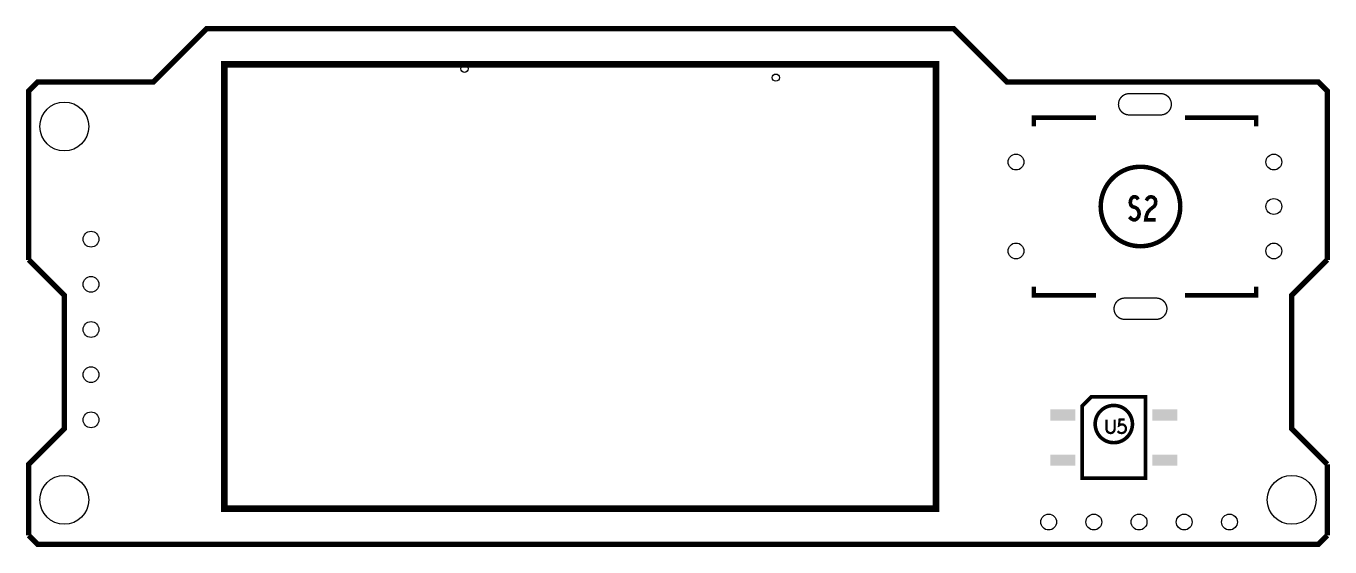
# Model space of a CAD drawing. Extents: x -0.2 to 73.2, y -0.2 to 29.1.
import ezdxf

# ---------------------------------------------------------------- set-up
doc = ezdxf.new("R2010")
doc.units = 0
doc.layers.get('0').update_dxf_attribs({"linetype": 'CONTINUOUS'})
for name, color, linetype in [('BOARD_ART', 7, 'CONTINUOUS'), ('MONITORPIPRO-1-2_DRL', 4, 'CONTINUOUS'), ('MONITORPIPRO_ROU', 1, 'CONTINUOUS'), ('PASTETOP_ART', 5, 'CONTINUOUS'), ('SILK_TOP_ART', 9, 'CONTINUOUS')]:
    doc.layers.add(name, color=color, linetype=linetype)

# ---------------------------------------------------------------- blocks, each defined once
blk = doc.blocks.new('RECTANGLE_49')
blk.add_solid([(0.6985, 0.3175), (0.6985, -0.3175), (-0.6985, 0.3175), (-0.6985, -0.3175)])
blk = doc.blocks.new('ROUND_65')
blk.add_circle((0, 0), 0.203)
blk = doc.blocks.new('ROUND_53')
blk.add_circle((0, 0), 0.445)
blk = doc.blocks.new('ROUND_7')
blk.add_circle((0, 0), 1.375)

msp = doc.modelspace()

# ---------------------------------------------------------------- linework, layer by layer
at = {"layer": 'BOARD_ART', "const_width": 0.3}
for points in [[(73, 16), (73, 25.5), (72.5, 26), (55, 26), (52, 29), (10, 29), (7, 26), (0.5, 26), (0, 25.5), (0, 16)], [(0, 3.75), (0, 0.5), (0, 4.5), (2, 6.5), (2, 14), (0, 16)], [(73, 4.5), (71, 6.5), (71, 14), (73, 16)], [(73, 0.75), (73, 0.5), (73, 4.5), (73, 1.5), (73, 0.5)], [(0, 0.5), (0.5, 0), (72.5, 0), (73, 0.5)]]:
    msp.add_lwpolyline(points, dxfattribs=at)
at = {"layer": 'MONITORPIPRO_ROU', "const_width": 0.075}
for points in [[(61.8609, 25.3473, 1), (61.8609, 24.1525)], [(63.6389, 24.1525, 1), (63.6389, 25.3473)], [(61.6109, 13.8473, 1), (61.6109, 12.6525)], [(63.3889, 12.6525, 1), (63.3889, 13.8473)]]:
    msp.add_lwpolyline(points, format="xyb", dxfattribs=at)
for points in [[(63.6389, 25.3473), (61.8609, 25.3473)], [(61.8609, 24.1525), (63.6389, 24.1525)], [(63.3889, 13.8473), (61.6109, 13.8473)], [(61.6109, 12.6525), (63.3889, 12.6525)]]:
    msp.add_lwpolyline(points, dxfattribs=at)
at = {"layer": 'SILK_TOP_ART'}
for points, const_width in [([(31, 27), (51, 27), (51, 2), (11, 2), (11, 27), (31, 27)], 0.381), ([(56.5005, 23.5009), (56.5005, 24.0013), (60.0006, 24.0013)], 0.254), ([(68.9999, 23.5009), (68.9999, 24.0013), (64.9994, 24.0013)], 0.254), ([(61.87, 18.4233), (61.9767, 18.315), (62.0967, 18.25), (62.2033, 18.25), (62.31, 18.315), (62.39, 18.4233), (62.43, 18.575), (62.4033, 18.7266), (62.3367, 18.8567), (62.2167, 18.9433), (62.0567, 18.9867), (61.9633, 19.0733), (61.9233, 19.225), (61.95, 19.3767), (62.0167, 19.485), (62.11, 19.55), (62.2033, 19.55), (62.2967, 19.5067), (62.3767, 19.3983)], 0.2032), ([(62.8237, 19.3333), (62.9037, 19.4633), (62.997, 19.5283), (63.1037, 19.55), (63.237, 19.5067), (63.3303, 19.3983), (63.357, 19.2684), (63.3437, 19.1383), (63.2903, 19.03), (63.0237, 18.8133), (62.9037, 18.6617), (62.8237, 18.445), (62.797, 18.25), (63.357, 18.25)], 0.2032), ([(56.5005, 14.4991), (56.5005, 13.9987), (60.0006, 13.9987)], 0.254), ([(68.9999, 14.4991), (68.9999, 13.9987), (64.9994, 13.9987)], 0.254), ([(62.778, 8.286), (59.73, 8.286), (59.222, 7.778), (59.222, 3.714), (62.778, 3.714), (62.778, 8.286)], 0.2032), ([(60.5847, 7.012), (60.5847, 6.4659), (60.627, 6.3516), (60.7117, 6.2754), (60.8175, 6.25), (60.9233, 6.2754), (61.008, 6.3516), (61.0503, 6.4659), (61.0503, 7.012)], 0.127), ([(61.2197, 6.3643), (61.2832, 6.3008), (61.3572, 6.2627), (61.4525, 6.25), (61.5478, 6.2754), (61.6218, 6.3262), (61.6748, 6.4151), (61.6853, 6.5167), (61.6642, 6.6183), (61.6112, 6.6818), (61.5372, 6.7326), (61.4631, 6.7453), (61.389, 6.7326), (61.2938, 6.6818), (61.3255, 7.012), (61.6112, 7.012)], 0.127)]:
    msp.add_lwpolyline(points, dxfattribs=dict(at, const_width=const_width))
for points, const_width in [([(62.5, 21.2355, 0.4142136), (60.2645, 19)], 0.254), ([(64.7355, 19, 0.4142136), (62.5, 21.2355)], 0.254), ([(60.2645, 19, 0.4142136), (62.5, 16.7645)], 0.254), ([(62.5, 16.7645, 0.4142136), (64.7355, 19)], 0.254), ([(61, 7.8093, 0.4142136), (59.9527, 6.762)], 0.2032), ([(62.0473, 6.762, 0.4142136), (61, 7.8093)], 0.2032), ([(59.9527, 6.762, 0.4142136), (61, 5.7147)], 0.2032), ([(61, 5.7147, 0.4142136), (62.0473, 6.762)], 0.2032)]:
    msp.add_lwpolyline(points, format="xyb", dxfattribs=dict(at, const_width=const_width))

# ---------------------------------------------------------------- block references
at = {"layer": 'MONITORPIPRO-1-2_DRL'}
for name, p in [('ROUND_65', (24.5, 26.75)), ('ROUND_65', (42, 26.25)), ('ROUND_7', (2, 23.5)), ('ROUND_53', (55.5, 21.5)), ('ROUND_53', (70, 21.5)), ('ROUND_53', (70, 19)), ('ROUND_53', (3.5, 17.16)), ('ROUND_53', (55.5, 16.5)), ('ROUND_53', (70, 16.5)), ('ROUND_53', (3.5, 14.62)), ('ROUND_53', (3.5, 12.08)), ('ROUND_53', (3.5, 9.54)), ('ROUND_53', (3.5, 7)), ('ROUND_7', (2, 2.5)), ('ROUND_7', (71, 2.5)), ('ROUND_53', (57.34, 1.25)), ('ROUND_53', (59.88, 1.25)), ('ROUND_53', (62.42, 1.25)), ('ROUND_53', (64.96, 1.25)), ('ROUND_53', (67.5, 1.25))]:
    msp.add_blockref(name, p, dxfattribs=at)
at = {"layer": 'PASTETOP_ART'}
for p in [(58.1298, 7.27), (63.8702, 7.27), (58.1298, 4.73), (63.8702, 4.73)]:
    msp.add_blockref('RECTANGLE_49', p, dxfattribs=at)

doc.saveas('drawing.dxf')
